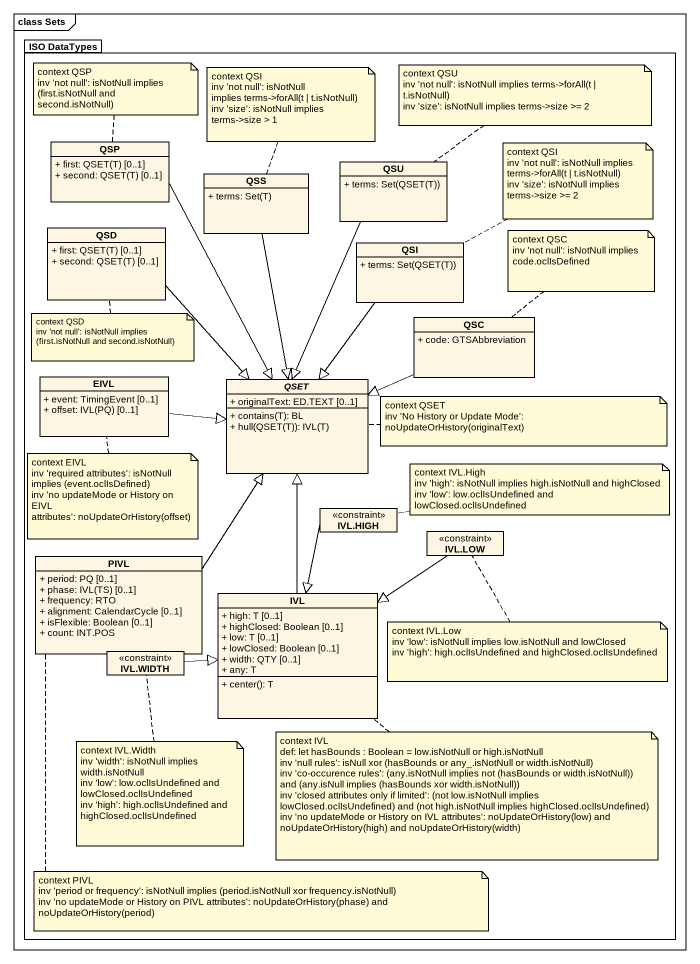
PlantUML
@startuml
mainframe class Sets
hide circle
hide empty members
skinparam classAttributeIconSize 0
package "ISO DataTypes" as ISO_DataTypes #FFFFFF {
  class QSP {
    {field} + first: QSET(T) [0..1]
    {field} + second: QSET(T) [0..1]
  }
  class QSU {
    {field} + terms: Set(QSET(T))
  }
  class QSS {
    {field} + terms: Set(T)
  }
  class QSD {
    {field} + first: QSET(T) [0..1]
    {field} + second: QSET(T) [0..1]
  }
  class QSI {
    {field} + terms: Set(QSET(T))
  }
  class QSC {
    + code: GTSAbbreviation
  }
  class EIVL {
    + event: TimingEvent [0..1]
    {field} + offset: IVL(PQ) [0..1]
  }
  abstract class QSET {
    + originalText: ED.TEXT [0..1]
    + contains(T): BL
    + hull(QSET(T)): IVL(T)
  }
  class "IVL.HIGH" as IVL_HIGH <<constraint>>
  class "IVL.LOW" as IVL_LOW <<constraint>>
  class PIVL {
    + period: PQ [0..1]
    {field} + phase: IVL(TS) [0..1]
    + frequency: RTO
    + alignment: CalendarCycle [0..1]
    + isFlexible: Boolean [0..1]
    + count: INT.POS
  }
  class IVL {
    + high: T [0..1]
    + highClosed: Boolean [0..1]
    + low: T [0..1]
    + lowClosed: Boolean [0..1]
    + width: QTY [0..1]
    + any: T
    + center(): T
  }
  class "IVL.WIDTH" as IVL_WIDTH <<constraint>>
}
QSP --|> QSET
QSU --|> QSET
QSS --|> QSET
QSD --|> QSET
QSI --|> QSET
QSC -left-|> QSET
EIVL -right-|> QSET
IVL_HIGH --|> IVL
IVL_LOW --|> IVL
PIVL -up-|> QSET
IVL -up-|> QSET
IVL_WIDTH -right-|> IVL
note top of QSP
  context QSP
  inv 'not null': isNotNull implies
  (first.isNotNull and second.isNotNull)
end note
note top of QSS
  context QSI
  inv 'not null': isNotNull
  implies terms->forAll(t | t.isNotNull)
  inv 'size': isNotNull implies
  terms->size > 1
end note
note top of QSU
  context QSU
  inv 'not null': isNotNull implies terms->forAll(t | t.isNotNull)
  inv 'size': isNotNull implies terms->size >= 2
end note
note right of QSI
  context QSI
  inv 'not null': isNotNull implies
  terms->forAll(t | t.isNotNull)
  inv 'size': isNotNull implies
  terms->size >= 2
end note
note top of QSC
  context QSC
  inv 'not null': isNotNull implies
  code.oclIsDefined
end note
note bottom of QSD
  context QSD
  inv 'not null': isNotNull implies
  (first.isNotNull and second.isNotNull)
end note
note right of QSET
  context QSET
  inv 'No History or Update Mode': noUpdateOrHistory(originalText)
end note
note bottom of EIVL
  context EIVL
  inv 'required attributes': isNotNull
  implies (event.oclIsDefined)
  inv 'no updateMode or History on EIVL
  attributes': noUpdateOrHistory(offset)
end note
note right of IVL_HIGH
  context IVL.High
  inv 'high': isNotNull implies high.isNotNull and highClosed
  inv 'low': low.oclIsUndefined and lowClosed.oclIsUndefined
end note
note bottom of IVL_LOW
  context IVL.Low
  inv 'low': isNotNull implies low.isNotNull and lowClosed
  inv 'high': high.oclIsUndefined and highClosed.oclIsUndefined
end note
note bottom of IVL_WIDTH
  context IVL.Width
  inv 'width': isNotNull implies
  width.isNotNull
  inv 'low': low.oclIsUndefined and
  lowClosed.oclIsUndefined
  inv 'high': high.oclIsUndefined and
  highClosed.oclIsUndefined
end note
note bottom of IVL
  context IVL
  def: let hasBounds : Boolean = low.isNotNull or high.isNotNull
  inv 'null rules': isNull xor (hasBounds or any_.isNotNull or width.isNotNull)
  inv 'co-occurence rules': (any.isNotNull implies not (hasBounds or width.isNotNull))
  and (any.isNull implies (hasBounds xor width.isNotNull))
  inv 'closed attributes only if limited': (not low.isNotNull implies lowClosed.oclIsUndefined) and (not high.isNotNull implies highClosed.oclIsUndefined)
  inv 'no updateMode or History on IVL attributes': noUpdateOrHistory(low) and
  noUpdateOrHistory(high) and noUpdateOrHistory(width)
end note
note bottom of PIVL
  context PIVL
  inv 'period or frequency': isNotNull implies (period.isNotNull xor frequency.isNotNull)
  inv 'no updateMode or History on PIVL attributes': noUpdateOrHistory(phase) and noUpdateOrHistory(period)
end note
@enduml
